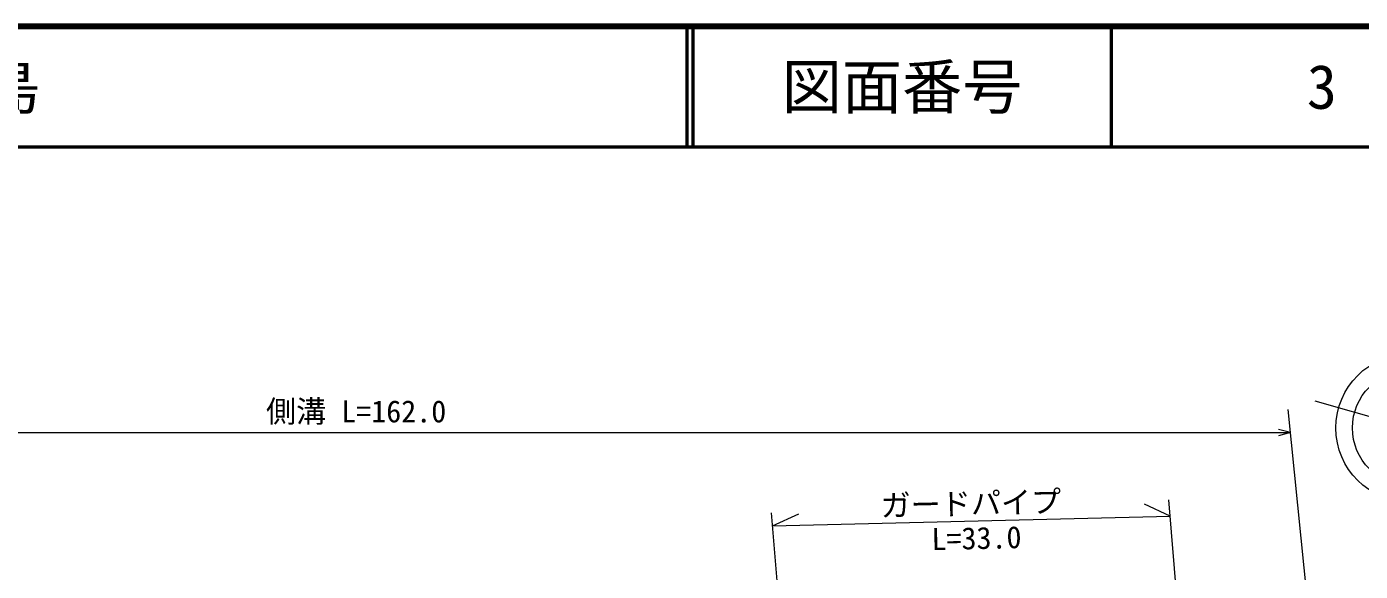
# Model space of a CAD drawing. Units: millimetres, scale not verified. Extents: x 40000 to 680000, y 20000 to 380000.
# Drawn here: x 453888 to 564693, y 334708 to 380000 of the extents above; entities that cross this region are included whole.
import ezdxf
from ezdxf.enums import TextEntityAlignment as Align

# ---------------------------------------------------------------- set-up
doc = ezdxf.new("R2010")
doc.units = ezdxf.units.MM
doc.header["$LTSCALE"] = 1000
for name, color, linetype, lineweight in [('M-BGD', 7, 'Continuous', 13), ('M-STR-HTXT', 7, 'Continuous', 13), ('M-STR-STRC', 7, 'Continuous', 13), ('M-TTL', 2, 'Continuous', 140), ('M-TTL-LINE', 7, 'Continuous', 50)]:
    doc.layers.add(name, color=color, linetype=linetype, lineweight=lineweight)
doc.layers.add('M-TTL-TXT', color=7, linetype='Continuous')
doc.styles.add('ＭＳ ゴシック', font='')
doc.styles.get('ＭＳ ゴシック').set_extended_font_data('MS Gothic')

msp = doc.modelspace()

# ---------------------------------------------------------------- linework, layer by layer
at = {"layer": 'M-BGD'}
for p, q in [((563700, 298284), (558707, 348167)), ((560924, 348897), (576759, 344368))]:
    msp.add_line(p, q, dxfattribs=at)
for radius in [6176, 4804]:
    msp.add_circle((568841, 346632), radius, dxfattribs=at)
at = {"layer": 'M-STR-HTXT'}
for p, q in [((403623, 346245), (558899, 346245)), ((548888, 339293), (546772, 340308)), ((551793, 304849), (548774, 340643)), ((519027, 300919), (515769, 339561)), ((515859, 338491), (518036, 339501)), ((515859, 338491), (548888, 339293))]:
    msp.add_line(p, q, dxfattribs=at)
at = {"layer": 'M-STR-STRC'}
for q in [(557899, 346508), (557899, 345982)]:
    msp.add_line((558899, 346245), q, dxfattribs=at)
at = {"layer": 'M-TTL'}
msp.add_line((680000, 380000), (40000, 380000), dxfattribs=at)
at = {"layer": 'M-TTL-LINE'}
for p, q in [((508747, 380000), (508747, 370000)), ((509247, 380000), (509247, 370000)), ((543997, 380000), (543997, 370000)), ((40000, 370000), (680000, 370000))]:
    msp.add_line(p, q, dxfattribs=at)

# ---------------------------------------------------------------- texts
at = {"layer": 'M-STR-HTXT', "style": 'ＭＳ ゴシック'}
msp.add_text('側溝 L=162.0', height=1833, dxfattribs=at).set_placement((481261, 346545), align=Align.BOTTOM_CENTER)
for s, p in [('ガードパイプ', (532374, 338892)), ('L=33.0', (532836, 336007))]:
    msp.add_text(s, height=1833, rotation=1.39, dxfattribs=at).set_placement(p, align=Align.BOTTOM_CENTER)
at = {"layer": 'M-TTL-TXT', "style": 'ＭＳ ゴシック'}
msp.add_text('下関市豊北町大字角島', height=3666, dxfattribs=at).set_placement((405024, 375000), align=Align.MIDDLE_LEFT)
for s, p in [('図面番号', (526622, 375000)), ('3', (561497, 375000))]:
    msp.add_text(s, height=3666, dxfattribs=at).set_placement(p, align=Align.MIDDLE_CENTER)

doc.saveas('drawing.dxf')
